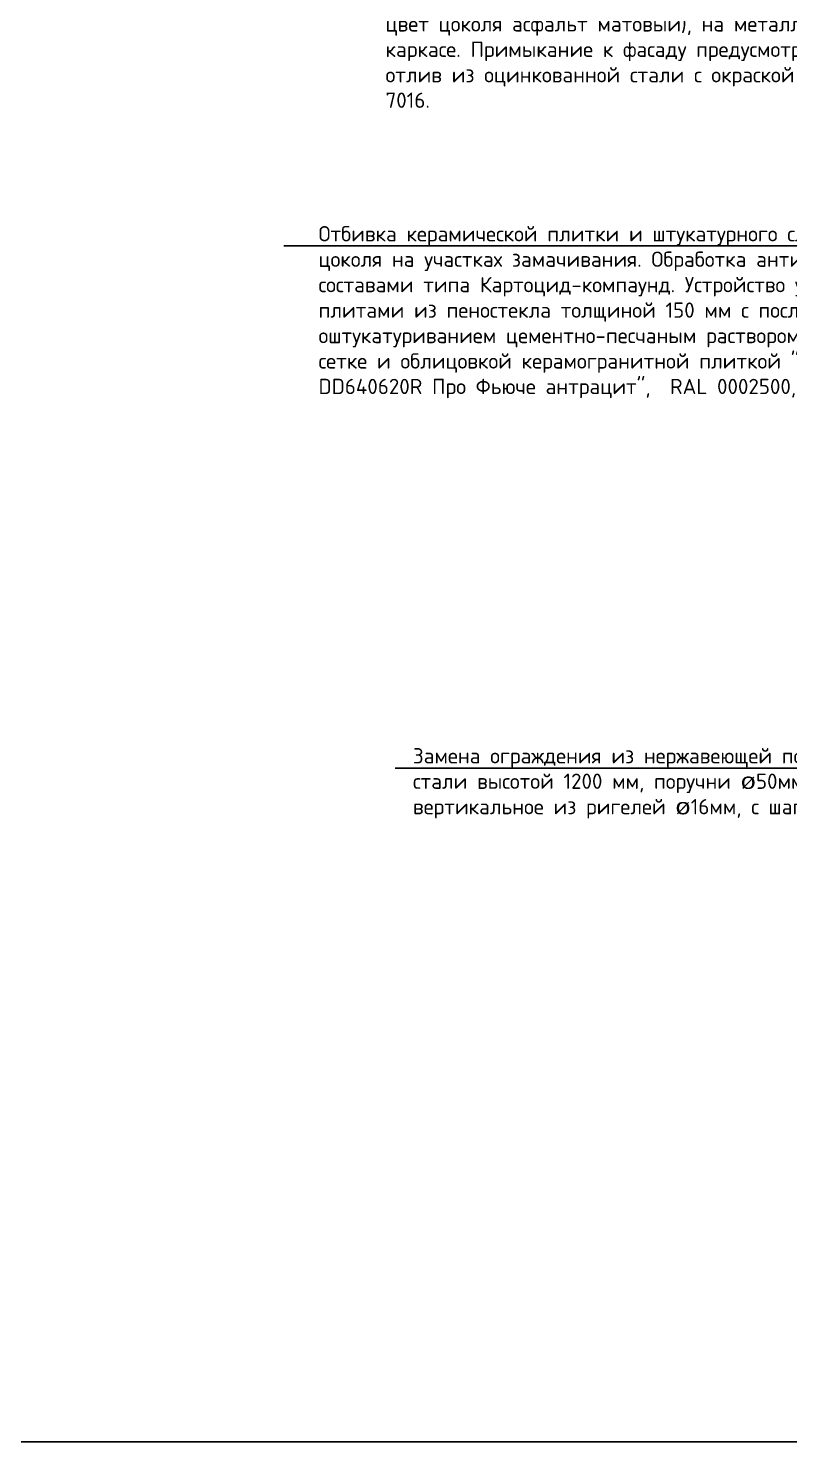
# Model space of a CAD drawing. Header units: millimetres. Extents: x -136099598 to 9192475, y 0 to 779331.
# Drawn here: x -310332 to -297857, y 242529 to 265677 of the extents above; entities that cross this region are included whole.
import ezdxf
from ezdxf import colors
from ezdxf.entities.mleader import LeaderData, LeaderLine
from ezdxf.math import Vec2, Vec3

# ---------------------------------------------------------------- set-up
doc = ezdxf.new("R2010")
doc.units = ezdxf.units.MM
doc.header["$MEASUREMENT"] = 0
doc.layers.add('_RAMKA', color=7, linetype='Continuous')
doc.layers.add('АР-Выноски', color=5, linetype='Continuous', lineweight=5)
doc.styles.add('ICOCPEUR', font='isocpeur.ttf')

msp = doc.modelspace()

# ---------------------------------------------------------------- linework, layer by layer
at = {"layer": '_RAMKA', "ltscale": 100}
msp.add_lwpolyline([(-245672.6229484454, 242529.0014999993), (-245672.6229484454, 326529.0014999993), (-366572.0648372048, 326529.0014999993), (-366572.0648372048, 242529.0014999993)], close=True, dxfattribs=at)

# ---------------------------------------------------------------- leaders
at = {"layer": 'АР-Выноски'}
ml = msp.add_multileader_mtext('Standard', dxfattribs=at)
ml.set_content('\\A1;Установка маскитных сеток на поворотно-откидные створки', color=256, style='ICOCPEUR')
ml.set_leader_properties()
ml.build(insert=Vec2(0, 0))
ml.multileader.update_dxf_attribs({"text_left_attachment_type": 6, "text_right_attachment_type": 6, "dogleg_length": 100, "arrow_head_size": 250})
ctx = ml.context
ctx.base_point, ctx.char_height, ctx.arrow_head_size, ctx.landing_gap_size, ctx.plane_origin = Vec3(-301841.6886620254, 268542.8360747409), 250, 250, 25, Vec3(-301900.9381747569, 279226.3260482056)
ctx.left_attachment, ctx.right_attachment = 6, 6
notes = []
notes.append((ctx, [(1, (1, 1, 0), (-296135.1911598038, 268542.8360747409), (-1, 0), 631.4975022216091, [(2, [(-290654.8645745678, 261151.8791299835), (-290703.228652248, 268813.1163429928), (-290703.228652248, 265052.3858323072)], 0, [])])]))
ctx.mtext.insert, ctx.mtext.width, ctx.mtext.defined_height, ctx.mtext.flow_direction = Vec3(-301816.6886620254, 268867.8360747409), 7622.923757025506, 229.9999999999868, 5
ml = msp.add_multileader_mtext('Standard', dxfattribs=at)
ml.set_content('Устройство покрытия из профнастила окрашенного в цвет цоколя асфальт матовый), на металлическом каркасе. Примыкание к фасаду предусмотреть через отлив из оцинкованной стали с окраской по RAL 7016.', color=256, style='ICOCPEUR')
ml.set_leader_properties()
ml.build(insert=Vec2(0, 0))
ml.multileader.update_dxf_attribs({"text_left_attachment_type": 6, "text_right_attachment_type": 6, "dogleg_length": 100, "arrow_head_size": 250})
ctx = ml.context
ctx.base_point, ctx.char_height, ctx.arrow_head_size, ctx.landing_gap_size, ctx.plane_origin = Vec3(-304503.7756367525, 265966.0477335916, 0.9597648048345295), 250, 250, 25, Vec3(-282857.8477669202, 255328.5870897938, 0.9597648048345295)
ctx.left_attachment, ctx.right_attachment = 6, 6
notes.append((ctx, [(0, (1, 1, 0), (-296078.7756367525, 265966.0477335916, 0.9597648048345295), (-1, 0), 100, [(0, [(-287114.307056471, 255526.6522859503, 0.9597648048345295)], 0, [])])]))
ctx.mtext.insert, ctx.mtext.width, ctx.mtext.defined_height, ctx.mtext.flow_direction = Vec3(-304478.7756367525, 266291.0477335916, 0.9597648048345295), 8422.692245507613, 27509.4838464154, 5
ml = msp.add_multileader_mtext('Standard', dxfattribs=at)
ml.set_content('\\A1;Отбивка керамической плитки и штукатурного слоя. Просушка стен цоколя на участках замачивания. Обработка антисептическими составами типа Картоцид-компаунд. Устройство утепления цоколя плитами из пеностекла толщиной 150 мм с последующим оштукатуриванием цементно-песчаным раствором по оцинкованной сетке и облицовкой керамогранитной плиткой "Керама Марацци DD640620R Про Фьюче антрацит", {\\A0; RAL 0002500}, 600х60х9 мм.', color=256, style='ICOCPEUR')
ml.set_leader_properties(color=256)
ml.build(insert=Vec2(0, 0))
ml.multileader.update_dxf_attribs({"text_left_attachment_type": 6, "text_right_attachment_type": 6, "dogleg_length": 100, "arrow_head_size": 250})
ctx = ml.context
ctx.base_point, ctx.char_height, ctx.arrow_head_size, ctx.landing_gap_size, ctx.plane_origin = Vec3(-305601.7234421868, 262112.1875903842), 250, 250, 25, Vec3(-273542.2537383068, 252350.6350308527)
ctx.left_attachment, ctx.right_attachment = 6, 6
notes.append((ctx, [(1, (1, 1, 0), (-294501.7234421868, 262112.1875903842), (-1, 0), 100, [(0, [(-289197.4943291465, 255079.0307613699)], 0, [])])]))
ctx.mtext.insert, ctx.mtext.width, ctx.mtext.flow_direction = Vec3(-305576.7234421868, 262437.1875903842), 11402.15546320175, 5
ml = msp.add_multileader_mtext('Standard', dxfattribs=at)
ml.set_content('\\A1;Замена ограждения из нержавеющей полированной стали высотой 1200 мм, поручни {\\fISOCTEUR|b0|i0|c204|p49;ø}50мм. Заполнение вертикальное из ригелей {\\fISOCTEUR|b0|i0|c204|p49;ø}16мм, с шагом 100мм.  ', color=256, style='ICOCPEUR')
ml.set_leader_properties()
ml.build(insert=Vec2(0, 0))
ml.multileader.update_dxf_attribs({"text_left_attachment_type": 6, "text_right_attachment_type": 6, "dogleg_length": 100, "arrow_head_size": 250})
ctx = ml.context
ctx.base_point, ctx.char_height, ctx.arrow_head_size, ctx.landing_gap_size, ctx.plane_origin = Vec3(-304054.6453783512, 253562.7886674404, 2.302941390057568), 250, 250, 25, Vec3(-291194.2777403181, 243187.5280192637, 2.302941390057568)
ctx.left_attachment, ctx.right_attachment = 6, 6
notes.append((ctx, [(0, (1, 1, 0), (-295059.6453783512, 253562.7886674404, 2.302941390057568), (-1, 0), 645, [(1, [(-291488.6339996023, 255694.9236122399, 2.302941390057568)], 0, [])])]))
ctx.mtext.insert, ctx.mtext.width, ctx.mtext.flow_direction = Vec3(-304029.6453783512, 253887.7886674404, 2.302941390057568), 8506.062088216975, 5
for ctx, leaders in notes:
    for number, flags, end, landing, length, lines in leaders:
        leader = LeaderData()
        leader.index, (leader.has_last_leader_line, leader.has_dogleg_vector, leader.attachment_direction) = number, flags
        leader.last_leader_point, leader.dogleg_vector, leader.dogleg_length = Vec3(end), Vec3(landing), length
        for number, points, colour, breaks in lines:
            line = LeaderLine()
            line.index, line.vertices, line.color, line.breaks = number, Vec3.list(points), colors.encode_raw_color(colour), breaks
            leader.lines.append(line)
        ctx.leaders.append(leader)

doc.saveas('drawing.dxf')
